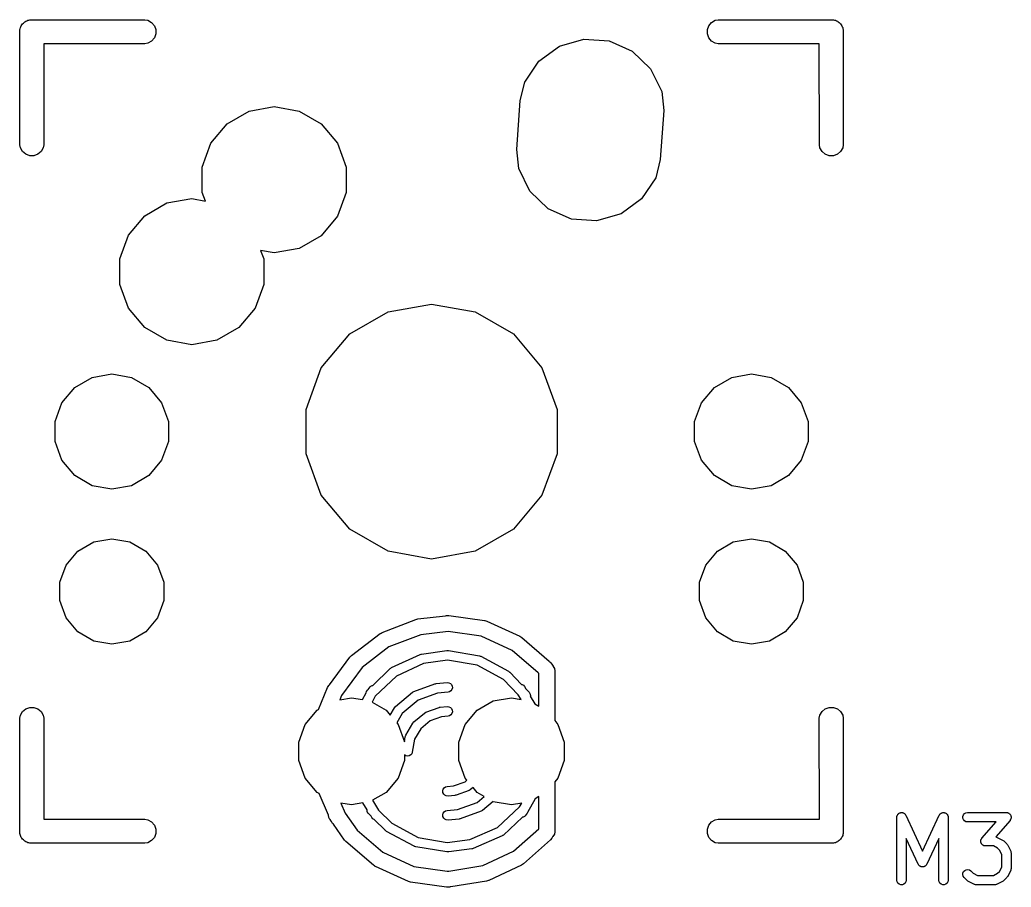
# Model space of a CAD drawing. Extents: x 242.4 to 312.6, y -174.9 to -102.
# Drawn here: x 242.38 to 258.13, y -117.73 to -103.95 of the extents above; entities that cross this region are included whole.
import ezdxf

# ---------------------------------------------------------------- set-up
doc = ezdxf.new("R2010")
doc.units = 0
doc.header["$MEASUREMENT"] = 0
doc.layers.add('BLACK', color=7, linetype='CONTINUOUS')

msp = doc.modelspace()

# ---------------------------------------------------------------- linework, layer by layer
at = {"layer": 'BLACK', "linetype": 'CONTINUOUS'}
for p, q in [((242.38, -104.106), (242.385, -104.091)), ((242.385, -104.091), (242.388, -104.074)), ((242.388, -104.074), (242.397, -104.059)), ((242.397, -104.059), (242.402, -104.043)), ((242.402, -104.043), (242.413, -104.03)), ((242.413, -104.03), (242.422, -104.016)), ((242.422, -104.016), (242.435, -104.005)), ((242.435, -104.005), (242.446, -103.992)), ((242.446, -103.992), (242.46, -103.983)), ((242.46, -103.983), (242.473, -103.972)), ((242.473, -103.972), (242.489, -103.967)), ((242.489, -103.967), (242.504, -103.958)), ((242.504, -103.958), (242.521, -103.955)), ((242.521, -103.955), (242.536, -103.95)), ((242.536, -103.95), (242.553, -103.95)), ((242.553, -103.95), (242.553, -103.95)), ((242.553, -103.95), (244.365, -103.95)), ((244.365, -103.95), (244.414, -103.958)), ((244.414, -103.958), (244.472, -103.992)), ((244.472, -103.992), (244.516, -104.043)), ((244.516, -104.043), (244.538, -104.106)), ((253.302, -104.106), (253.324, -104.043)), ((253.324, -104.043), (253.368, -103.992)), ((253.368, -103.992), (253.426, -103.958)), ((253.426, -103.958), (253.475, -103.95)), ((253.475, -103.95), (255.287, -103.95)), ((255.287, -103.95), (255.304, -103.95)), ((255.287, -103.95), (255.287, -103.95)), ((255.304, -103.95), (255.319, -103.955)), ((255.319, -103.955), (255.336, -103.958)), ((255.336, -103.958), (255.351, -103.967)), ((255.351, -103.967), (255.367, -103.972)), ((255.367, -103.972), (255.38, -103.983)), ((255.38, -103.983), (255.394, -103.992)), ((255.394, -103.992), (255.405, -104.005)), ((255.405, -104.005), (255.418, -104.016)), ((255.418, -104.016), (255.427, -104.03)), ((255.427, -104.03), (255.438, -104.043)), ((255.438, -104.043), (255.443, -104.059)), ((255.443, -104.059), (255.452, -104.074)), ((255.452, -104.074), (255.455, -104.091)), ((255.455, -104.091), (255.46, -104.106)), ((242.379, -105.935), (242.38, -104.123)), ((242.38, -104.123), (242.38, -104.106)), ((244.516, -104.237), (244.472, -104.288)), ((244.538, -104.174), (244.516, -104.237)), ((244.538, -104.106), (244.538, -104.174)), ((253.302, -104.174), (253.302, -104.106)), ((253.324, -104.237), (253.302, -104.174)), ((253.368, -104.288), (253.324, -104.237)), ((255.46, -104.106), (255.46, -104.123)), ((255.46, -104.123), (255.46, -104.123)), ((255.46, -104.123), (255.46, -105.935)), ((244.365, -104.331), (242.76, -104.331)), ((242.76, -104.331), (242.76, -105.935)), ((244.414, -104.322), (244.365, -104.331)), ((244.472, -104.288), (244.414, -104.322)), ((250.624, -104.605), (250.95, -104.367)), ((250.95, -104.367), (251.338, -104.256)), ((251.338, -104.256), (251.74, -104.284)), ((251.74, -104.284), (252.108, -104.447)), ((253.426, -104.322), (253.368, -104.288)), ((253.475, -104.331), (253.426, -104.322)), ((255.079, -104.331), (253.475, -104.331)), ((255.08, -105.935), (255.079, -104.331)), ((252.108, -104.447), (252.398, -104.727)), ((250.399, -104.939), (250.624, -104.605)), ((252.398, -104.727), (252.575, -105.089)), ((250.327, -105.232), (250.399, -104.939)), ((252.575, -105.089), (252.607, -105.389)), ((246.023, -105.399), (246.42, -105.329)), ((246.42, -105.329), (246.817, -105.399)), ((250.273, -106.011), (250.327, -105.232)), ((245.674, -105.601), (246.023, -105.399)), ((246.817, -105.399), (247.166, -105.601)), ((252.607, -105.389), (252.553, -106.168)), ((245.415, -105.91), (245.674, -105.601)), ((247.166, -105.601), (247.425, -105.91)), ((242.388, -105.984), (242.379, -105.935)), ((242.422, -106.042), (242.388, -105.984)), ((242.752, -105.984), (242.718, -106.042)), ((242.76, -105.935), (242.752, -105.984)), ((245.277, -106.288), (245.415, -105.91)), ((247.425, -105.91), (247.563, -106.288)), ((255.088, -105.984), (255.08, -105.935)), ((255.122, -106.042), (255.088, -105.984)), ((255.452, -105.984), (255.418, -106.042)), ((255.46, -105.935), (255.452, -105.984)), ((242.473, -106.086), (242.422, -106.042)), ((242.536, -106.108), (242.473, -106.086)), ((242.604, -106.108), (242.536, -106.108)), ((242.667, -106.086), (242.604, -106.108)), ((242.718, -106.042), (242.667, -106.086)), ((250.305, -106.311), (250.273, -106.011)), ((255.173, -106.086), (255.122, -106.042)), ((255.236, -106.108), (255.173, -106.086)), ((255.304, -106.108), (255.236, -106.108)), ((255.367, -106.086), (255.304, -106.108)), ((255.418, -106.042), (255.367, -106.086)), ((245.277, -106.692), (245.277, -106.288)), ((247.563, -106.288), (247.563, -106.692)), ((252.553, -106.168), (252.481, -106.461)), ((250.482, -106.673), (250.305, -106.311)), ((252.481, -106.461), (252.256, -106.795)), ((245.326, -106.828), (245.277, -106.692)), ((247.563, -106.692), (247.425, -107.07)), ((250.772, -106.953), (250.482, -106.673)), ((244.364, -107.061), (244.713, -106.859)), ((244.713, -106.859), (245.11, -106.789)), ((245.11, -106.789), (245.326, -106.828)), ((252.256, -106.795), (251.93, -107.033)), ((244.105, -107.37), (244.364, -107.061)), ((247.425, -107.07), (247.166, -107.379)), ((251.14, -107.116), (250.772, -106.953)), ((251.93, -107.033), (251.542, -107.144)), ((251.542, -107.144), (251.14, -107.116)), ((243.967, -107.748), (244.105, -107.37)), ((247.166, -107.379), (246.817, -107.581)), ((246.42, -107.651), (246.203, -107.612)), ((246.203, -107.612), (246.253, -107.748)), ((246.817, -107.581), (246.42, -107.651)), ((243.967, -108.152), (243.967, -107.748)), ((246.253, -107.748), (246.253, -108.152)), ((244.105, -108.53), (243.967, -108.152)), ((246.253, -108.152), (246.115, -108.53)), ((248.228, -108.587), (248.92, -108.465)), ((248.92, -108.465), (249.612, -108.587)), ((244.364, -108.839), (244.105, -108.53)), ((246.115, -108.53), (245.856, -108.839)), ((247.619, -108.939), (248.228, -108.587)), ((249.612, -108.587), (250.221, -108.939)), ((244.713, -109.041), (244.364, -108.839)), ((245.856, -108.839), (245.507, -109.041)), ((247.167, -109.478), (247.619, -108.939)), ((250.221, -108.939), (250.673, -109.478)), ((245.11, -109.111), (244.713, -109.041)), ((245.507, -109.041), (245.11, -109.111)), ((243.527, -109.63), (243.84, -109.575)), ((243.84, -109.575), (244.153, -109.63)), ((246.926, -110.138), (247.167, -109.478)), ((250.673, -109.478), (250.914, -110.138)), ((253.687, -109.63), (254, -109.575)), ((254, -109.575), (254.313, -109.63)), ((243.252, -109.789), (243.527, -109.63)), ((244.153, -109.63), (244.428, -109.789)), ((253.412, -109.789), (253.687, -109.63)), ((254.313, -109.63), (254.588, -109.789)), ((243.048, -110.033), (243.252, -109.789)), ((244.428, -109.789), (244.632, -110.033)), ((253.208, -110.033), (253.412, -109.789)), ((254.588, -109.789), (254.792, -110.033)), ((242.939, -110.331), (243.048, -110.033)), ((244.632, -110.033), (244.741, -110.331)), ((253.099, -110.331), (253.208, -110.033)), ((254.792, -110.033), (254.901, -110.331)), ((246.926, -110.842), (246.926, -110.138)), ((250.914, -110.138), (250.914, -110.842)), ((242.939, -110.649), (242.939, -110.331)), ((244.741, -110.331), (244.741, -110.649)), ((253.099, -110.649), (253.099, -110.331)), ((254.901, -110.331), (254.901, -110.649)), ((243.048, -110.947), (242.939, -110.649)), ((244.741, -110.649), (244.632, -110.947)), ((253.208, -110.947), (253.099, -110.649)), ((254.901, -110.649), (254.792, -110.947)), ((247.167, -111.502), (246.926, -110.842)), ((250.914, -110.842), (250.673, -111.502)), ((243.252, -111.191), (243.048, -110.947)), ((244.632, -110.947), (244.428, -111.191)), ((253.412, -111.191), (253.208, -110.947)), ((254.792, -110.947), (254.588, -111.191)), ((243.527, -111.35), (243.252, -111.191)), ((244.428, -111.191), (244.153, -111.35)), ((253.687, -111.35), (253.412, -111.191)), ((254.588, -111.191), (254.313, -111.35)), ((243.84, -111.405), (243.527, -111.35)), ((244.153, -111.35), (243.84, -111.405)), ((254, -111.405), (253.687, -111.35)), ((254.313, -111.35), (254, -111.405)), ((247.619, -112.041), (247.167, -111.502)), ((250.673, -111.502), (250.221, -112.041)), ((248.228, -112.393), (247.619, -112.041)), ((250.221, -112.041), (249.612, -112.393)), ((243.301, -112.388), (243.553, -112.242)), ((243.553, -112.242), (243.84, -112.192)), ((243.84, -112.192), (244.127, -112.242)), ((244.127, -112.242), (244.379, -112.388)), ((253.461, -112.388), (253.713, -112.242)), ((253.713, -112.242), (254, -112.192)), ((254, -112.192), (254.287, -112.242)), ((254.287, -112.242), (254.539, -112.388)), ((243.114, -112.611), (243.301, -112.388)), ((244.379, -112.388), (244.566, -112.611)), ((248.92, -112.515), (248.228, -112.393)), ((249.612, -112.393), (248.92, -112.515)), ((253.274, -112.611), (253.461, -112.388)), ((254.539, -112.388), (254.726, -112.611)), ((243.014, -112.884), (243.114, -112.611)), ((244.566, -112.611), (244.665, -112.884)), ((253.174, -112.884), (253.274, -112.611)), ((254.726, -112.611), (254.825, -112.884)), ((243.014, -113.176), (243.014, -112.884)), ((244.665, -112.884), (244.665, -113.176)), ((253.174, -113.176), (253.174, -112.884)), ((254.825, -112.884), (254.825, -113.176)), ((243.114, -113.449), (243.014, -113.176)), ((244.665, -113.176), (244.566, -113.449)), ((253.274, -113.449), (253.174, -113.176)), ((254.825, -113.176), (254.726, -113.449)), ((243.301, -113.672), (243.114, -113.449)), ((244.566, -113.449), (244.379, -113.672)), ((248.134, -113.682), (248.671, -113.474)), ((248.671, -113.474), (248.672, -113.474)), ((248.672, -113.474), (248.687, -113.471)), ((248.687, -113.471), (248.702, -113.467)), ((248.702, -113.467), (249.143, -113.416)), ((249.143, -113.416), (249.156, -113.412)), ((249.156, -113.412), (249.192, -113.412)), ((249.192, -113.412), (249.762, -113.494)), ((249.762, -113.494), (249.764, -113.494)), ((249.764, -113.494), (249.78, -113.499)), ((249.78, -113.499), (249.797, -113.504)), ((249.797, -113.504), (250.321, -113.743)), ((253.461, -113.672), (253.274, -113.449)), ((254.726, -113.449), (254.539, -113.672)), ((243.553, -113.818), (243.301, -113.672)), ((244.379, -113.672), (244.127, -113.818)), ((247.646, -114.05), (248.103, -113.7)), ((248.103, -113.7), (248.104, -113.699)), ((248.104, -113.699), (248.119, -113.691)), ((248.119, -113.691), (248.134, -113.682)), ((249.182, -113.667), (248.747, -113.717)), ((249.708, -113.743), (249.182, -113.667)), ((253.713, -113.818), (253.461, -113.672)), ((254.539, -113.672), (254.287, -113.818)), ((243.84, -113.868), (243.553, -113.818)), ((244.127, -113.818), (243.84, -113.868)), ((248.747, -113.717), (248.243, -113.912)), ((250.2, -113.966), (249.708, -113.743)), ((250.321, -113.743), (250.323, -113.743)), ((250.323, -113.743), (250.337, -113.753)), ((250.337, -113.753), (250.352, -113.762)), ((250.352, -113.762), (250.788, -114.138)), ((254, -113.868), (253.713, -113.818)), ((254.287, -113.818), (254, -113.868)), ((248.243, -113.912), (247.815, -114.24)), ((248.761, -114.025), (249.163, -113.97)), ((249.163, -113.97), (249.176, -113.97)), ((249.176, -113.97), (249.181, -113.971)), ((249.181, -113.971), (249.187, -113.971)), ((249.187, -113.971), (249.68, -114.053)), ((250.615, -114.324), (250.2, -113.966)), ((247.3, -114.514), (247.621, -114.076)), ((247.621, -114.076), (247.622, -114.074)), ((247.622, -114.074), (247.634, -114.062)), ((247.634, -114.062), (247.646, -114.05)), ((248.285, -114.241), (248.739, -114.031)), ((248.739, -114.031), (248.752, -114.027)), ((248.752, -114.027), (248.756, -114.026)), ((248.756, -114.026), (248.761, -114.025)), ((249.172, -114.123), (248.793, -114.174)), ((249.643, -114.201), (249.172, -114.123)), ((249.68, -114.053), (249.693, -114.056)), ((249.693, -114.056), (249.698, -114.059)), ((249.698, -114.059), (249.704, -114.061)), ((249.704, -114.061), (250.144, -114.299)), ((250.788, -114.138), (250.789, -114.139)), ((250.789, -114.139), (250.795, -114.146)), ((250.795, -114.146), (250.802, -114.152)), ((250.802, -114.152), (250.829, -114.184)), ((247.815, -114.24), (247.491, -114.683)), ((247.985, -114.522), (248.264, -114.255)), ((248.264, -114.255), (248.274, -114.247)), ((248.264, -114.255), (248.264, -114.255)), ((248.264, -114.255), (248.264, -114.255)), ((248.274, -114.247), (248.28, -114.244)), ((248.28, -114.244), (248.285, -114.241)), ((248.793, -114.174), (248.36, -114.374)), ((250.061, -114.427), (249.643, -114.201)), ((250.144, -114.299), (250.155, -114.306)), ((250.155, -114.306), (250.159, -114.31)), ((250.159, -114.31), (250.163, -114.313)), ((250.163, -114.313), (250.349, -114.507)), ((250.622, -114.332), (250.615, -114.324)), ((250.829, -114.184), (250.83, -114.185)), ((250.83, -114.185), (250.849, -114.216)), ((250.849, -114.216), (250.852, -114.224)), ((250.852, -114.224), (250.87, -114.256)), ((250.87, -114.256), (250.876, -114.289)), ((250.876, -114.289), (250.876, -115.083)), ((248.36, -114.374), (248.025, -114.694)), ((248.991, -114.494), (249.167, -114.478)), ((249.167, -114.478), (249.194, -114.48)), ((249.194, -114.48), (249.218, -114.492)), ((250.296, -114.671), (250.061, -114.427)), ((250.622, -114.851), (250.622, -114.332)), ((247.125, -114.905), (247.267, -114.558)), ((247.267, -114.558), (247.268, -114.557)), ((247.268, -114.557), (247.287, -114.526)), ((247.287, -114.526), (247.3, -114.514)), ((247.822, -114.749), (247.881, -114.641)), ((247.881, -114.641), (247.887, -114.621)), ((247.887, -114.621), (247.902, -114.6)), ((247.902, -114.6), (247.903, -114.6)), ((247.903, -114.6), (247.91, -114.589)), ((247.903, -114.6), (247.903, -114.6)), ((247.91, -114.588), (247.944, -114.547)), ((247.91, -114.589), (247.91, -114.588)), ((247.91, -114.589), (247.91, -114.589)), ((247.944, -114.547), (247.953, -114.537)), ((247.953, -114.537), (247.974, -114.524)), ((247.974, -114.524), (247.985, -114.522)), ((248.347, -114.859), (248.617, -114.632)), ((248.617, -114.632), (248.64, -114.619)), ((248.617, -114.632), (248.617, -114.632)), ((248.64, -114.619), (248.972, -114.498)), ((249.014, -114.644), (248.705, -114.757)), ((248.972, -114.498), (248.981, -114.496)), ((248.981, -114.496), (248.991, -114.494)), ((249.181, -114.63), (249.014, -114.644)), ((249.206, -114.623), (249.181, -114.63)), ((249.228, -114.608), (249.206, -114.623)), ((249.218, -114.492), (249.236, -114.51)), ((249.243, -114.586), (249.228, -114.608)), ((249.236, -114.51), (249.248, -114.534)), ((249.25, -114.561), (249.243, -114.586)), ((249.248, -114.534), (249.25, -114.561)), ((250.349, -114.507), (250.357, -114.508)), ((250.357, -114.508), (250.379, -114.521)), ((250.379, -114.521), (250.395, -114.54)), ((250.395, -114.54), (250.418, -114.578)), ((250.418, -114.578), (250.468, -114.63)), ((250.468, -114.63), (250.476, -114.64)), ((250.476, -114.64), (250.487, -114.663)), ((247.491, -114.683), (247.463, -114.752)), ((247.463, -114.752), (247.65, -114.719)), ((247.65, -114.719), (247.822, -114.749)), ((248.025, -114.694), (247.974, -114.789)), ((247.974, -114.789), (248.197, -114.918)), ((248.705, -114.757), (248.455, -114.967)), ((249.643, -114.918), (249.899, -114.77)), ((249.899, -114.77), (250.19, -114.719)), ((250.19, -114.719), (250.341, -114.746)), ((250.341, -114.746), (250.296, -114.671)), ((250.487, -114.663), (250.489, -114.688)), ((250.489, -114.688), (250.488, -114.694)), ((250.488, -114.694), (250.562, -114.817)), ((242.388, -114.996), (242.422, -114.938)), ((242.422, -114.938), (242.473, -114.894)), ((242.473, -114.894), (242.536, -114.872)), ((242.536, -114.872), (242.604, -114.872)), ((242.604, -114.872), (242.667, -114.894)), ((242.667, -114.894), (242.718, -114.938)), ((242.718, -114.938), (242.752, -114.996)), ((246.913, -115.144), (247.103, -114.918)), ((247.103, -114.918), (247.125, -114.905)), ((248.197, -114.918), (248.262, -114.996)), ((248.262, -114.996), (248.33, -114.879)), ((248.33, -114.879), (248.347, -114.859)), ((248.33, -114.879), (248.33, -114.879)), ((248.808, -114.962), (248.83, -114.948)), ((248.83, -114.948), (249.038, -114.873)), ((249.038, -114.873), (249.047, -114.871)), ((249.047, -114.871), (249.057, -114.869)), ((249.057, -114.869), (249.167, -114.859)), ((249.167, -114.859), (249.194, -114.861)), ((249.194, -114.861), (249.218, -114.873)), ((249.218, -114.873), (249.236, -114.891)), ((249.236, -114.891), (249.248, -114.915)), ((249.25, -114.942), (249.243, -114.967)), ((249.248, -114.915), (249.25, -114.942)), ((249.453, -115.144), (249.643, -114.918)), ((250.562, -114.817), (250.622, -114.851)), ((255.088, -114.996), (255.122, -114.938)), ((255.122, -114.938), (255.173, -114.894)), ((255.173, -114.894), (255.236, -114.872)), ((255.236, -114.872), (255.304, -114.872)), ((255.304, -114.872), (255.367, -114.894)), ((255.367, -114.894), (255.418, -114.938)), ((255.418, -114.938), (255.452, -114.996)), ((242.379, -116.857), (242.38, -115.045)), ((242.38, -115.045), (242.388, -114.996)), ((242.752, -114.996), (242.76, -115.045)), ((242.76, -115.045), (242.76, -116.649)), ((248.455, -114.967), (248.367, -115.12)), ((248.622, -115.124), (248.639, -115.103)), ((248.639, -115.103), (248.808, -114.962)), ((248.639, -115.103), (248.639, -115.103)), ((248.895, -115.087), (248.747, -115.212)), ((248.808, -114.962), (248.808, -114.962)), ((249.08, -115.02), (248.895, -115.087)), ((249.181, -115.011), (249.08, -115.02)), ((249.206, -115.004), (249.181, -115.011)), ((249.228, -114.989), (249.206, -115.004)), ((249.243, -114.967), (249.228, -114.989)), ((250.876, -115.083), (250.927, -115.144)), ((255.079, -115.045), (255.088, -114.996)), ((255.08, -116.649), (255.079, -115.045)), ((255.452, -114.996), (255.46, -115.045)), ((255.46, -115.045), (255.46, -116.857)), ((246.812, -115.422), (246.913, -115.144)), ((248.367, -115.12), (248.387, -115.144)), ((248.387, -115.144), (248.488, -115.421)), ((248.511, -115.315), (248.622, -115.124)), ((248.747, -115.212), (248.65, -115.379)), ((249.352, -115.422), (249.453, -115.144)), ((250.927, -115.144), (251.028, -115.422)), ((246.812, -115.718), (246.812, -115.422)), ((248.488, -115.421), (248.502, -115.34)), ((248.502, -115.34), (248.507, -115.327)), ((248.502, -115.34), (248.502, -115.34)), ((248.507, -115.327), (248.511, -115.315)), ((248.511, -115.315), (248.511, -115.315)), ((248.65, -115.379), (248.614, -115.583)), ((249.352, -115.718), (249.352, -115.422)), ((251.028, -115.422), (251.028, -115.718)), ((248.614, -115.583), (248.605, -115.608)), ((246.913, -115.996), (246.812, -115.718)), ((248.488, -115.718), (248.387, -115.996)), ((248.49, -115.628), (248.488, -115.626)), ((248.488, -115.626), (248.488, -115.718)), ((248.513, -115.642), (248.49, -115.628)), ((248.539, -115.646), (248.513, -115.642)), ((248.565, -115.642), (248.539, -115.646)), ((248.588, -115.628), (248.565, -115.642)), ((248.605, -115.608), (248.588, -115.628)), ((249.453, -115.996), (249.352, -115.718)), ((251.028, -115.718), (250.927, -115.996)), ((247.103, -116.222), (246.913, -115.996)), ((248.387, -115.996), (248.197, -116.222)), ((249.268, -116.12), (249.453, -116.053)), ((249.481, -116.029), (249.453, -115.996)), ((249.453, -116.053), (249.481, -116.029)), ((250.927, -115.996), (250.876, -116.057)), ((250.876, -116.057), (250.876, -116.851)), ((249.098, -116.198), (249.105, -116.173)), ((249.1, -116.225), (249.098, -116.198)), ((249.105, -116.173), (249.12, -116.151)), ((249.12, -116.151), (249.142, -116.136)), ((249.142, -116.136), (249.167, -116.129)), ((249.167, -116.129), (249.268, -116.12)), ((249.518, -116.192), (249.31, -116.267)), ((249.534, -116.182), (249.518, -116.192)), ((249.518, -116.192), (249.518, -116.192)), ((249.54, -116.178), (249.534, -116.182)), ((249.579, -116.146), (249.54, -116.178)), ((249.54, -116.178), (249.54, -116.178)), ((249.643, -116.222), (249.579, -116.146)), ((247.135, -116.241), (247.103, -116.222)), ((247.284, -116.584), (247.135, -116.241)), ((248.197, -116.222), (247.979, -116.348)), ((247.979, -116.348), (248.079, -116.506)), ((249.112, -116.249), (249.1, -116.225)), ((249.13, -116.267), (249.112, -116.249)), ((249.154, -116.279), (249.13, -116.267)), ((249.181, -116.281), (249.154, -116.279)), ((249.291, -116.271), (249.181, -116.281)), ((249.301, -116.269), (249.291, -116.271)), ((249.31, -116.267), (249.301, -116.269)), ((249.757, -116.288), (249.643, -116.222)), ((249.643, -116.383), (249.757, -116.288)), ((249.897, -116.369), (249.731, -116.508)), ((249.899, -116.37), (249.897, -116.369)), ((250.19, -116.421), (249.899, -116.37)), ((250.563, -116.323), (250.445, -116.54)), ((250.622, -116.289), (250.563, -116.323)), ((250.622, -116.801), (250.622, -116.289)), ((247.65, -116.421), (247.477, -116.391)), ((247.477, -116.391), (247.547, -116.553)), ((247.826, -116.39), (247.65, -116.421)), ((247.896, -116.501), (247.826, -116.39)), ((247.895, -116.503), (247.896, -116.501)), ((247.898, -116.527), (247.895, -116.503)), ((247.909, -116.55), (247.898, -116.527)), ((248.079, -116.506), (248.286, -116.712)), ((249.105, -116.554), (249.12, -116.532)), ((249.12, -116.532), (249.142, -116.517)), ((249.142, -116.517), (249.167, -116.51)), ((249.167, -116.51), (249.334, -116.496)), ((249.334, -116.496), (249.643, -116.383)), ((249.708, -116.521), (249.376, -116.642)), ((249.729, -116.509), (249.708, -116.521)), ((249.708, -116.521), (249.708, -116.521)), ((249.731, -116.508), (249.729, -116.509)), ((249.731, -116.508), (249.731, -116.508)), ((249.966, -116.779), (250.319, -116.453)), ((250.352, -116.393), (250.19, -116.421)), ((250.319, -116.453), (250.352, -116.393)), ((242.76, -116.649), (244.365, -116.649)), ((244.365, -116.649), (244.414, -116.658)), ((244.414, -116.658), (244.472, -116.692)), ((244.472, -116.692), (244.516, -116.743)), ((247.284, -116.585), (247.284, -116.584)), ((247.29, -116.62), (247.284, -116.585)), ((247.306, -116.652), (247.29, -116.62)), ((247.307, -116.654), (247.306, -116.652)), ((247.325, -116.678), (247.307, -116.654)), ((247.328, -116.685), (247.325, -116.678)), ((247.347, -116.715), (247.328, -116.685)), ((247.547, -116.553), (247.737, -116.82)), ((247.918, -116.56), (247.909, -116.55)), ((247.959, -116.601), (247.918, -116.56)), ((247.972, -116.621), (247.959, -116.601)), ((247.988, -116.64), (247.972, -116.621)), ((248.01, -116.653), (247.988, -116.64)), ((248.186, -116.828), (248.01, -116.653)), ((248.01, -116.653), (248.01, -116.653)), ((249.098, -116.579), (249.105, -116.554)), ((249.1, -116.606), (249.098, -116.579)), ((249.112, -116.63), (249.1, -116.606)), ((249.13, -116.648), (249.112, -116.63)), ((249.154, -116.66), (249.13, -116.648)), ((249.181, -116.662), (249.154, -116.66)), ((249.357, -116.646), (249.181, -116.662)), ((249.367, -116.644), (249.357, -116.646)), ((249.376, -116.642), (249.367, -116.644)), ((250.365, -116.618), (250.06, -116.9)), ((250.374, -116.616), (250.365, -116.618)), ((250.395, -116.603), (250.374, -116.616)), ((250.404, -116.593), (250.395, -116.603)), ((250.438, -116.552), (250.404, -116.593)), ((250.445, -116.54), (250.438, -116.551)), ((250.438, -116.551), (250.438, -116.551)), ((250.438, -116.551), (250.438, -116.552)), ((253.324, -116.743), (253.368, -116.692)), ((253.368, -116.692), (253.426, -116.658)), ((253.426, -116.658), (253.475, -116.649)), ((253.475, -116.649), (255.08, -116.649)), ((256.31, -116.617), (256.312, -116.608)), ((256.31, -117.617), (256.31, -116.617)), ((256.312, -116.608), (256.313, -116.598)), ((256.313, -116.598), (256.314, -116.595)), ((256.314, -116.595), (256.315, -116.592)), ((256.315, -116.592), (256.32, -116.583)), ((256.32, -116.583), (256.324, -116.574)), ((256.324, -116.574), (256.326, -116.572)), ((256.326, -116.572), (256.328, -116.569)), ((256.328, -116.569), (256.336, -116.563)), ((256.336, -116.563), (256.342, -116.556)), ((256.342, -116.556), (256.345, -116.555)), ((256.345, -116.555), (256.348, -116.552)), ((256.348, -116.552), (256.357, -116.549)), ((256.357, -116.549), (256.366, -116.545)), ((256.366, -116.545), (256.369, -116.545)), ((256.369, -116.545), (256.372, -116.544)), ((256.372, -116.544), (256.382, -116.544)), ((256.382, -116.544), (256.392, -116.543)), ((256.392, -116.543), (256.395, -116.544)), ((256.395, -116.544), (256.399, -116.544)), ((256.399, -116.544), (256.408, -116.547)), ((256.408, -116.547), (256.417, -116.549)), ((256.417, -116.549), (256.42, -116.551)), ((256.42, -116.551), (256.423, -116.552)), ((256.423, -116.552), (256.43, -116.559)), ((256.43, -116.559), (256.438, -116.564)), ((256.438, -116.564), (256.44, -116.567)), ((256.44, -116.567), (256.443, -116.569)), ((256.443, -116.569), (256.448, -116.578)), ((256.448, -116.578), (256.453, -116.586)), ((256.453, -116.586), (256.719, -117.154)), ((256.719, -117.154), (256.984, -116.586)), ((256.984, -116.586), (256.99, -116.578)), ((256.99, -116.578), (256.995, -116.569)), ((256.995, -116.569), (256.997, -116.567)), ((256.997, -116.567), (256.999, -116.564)), ((256.999, -116.564), (257.007, -116.559)), ((257.007, -116.559), (257.015, -116.552)), ((257.015, -116.552), (257.018, -116.551)), ((257.018, -116.551), (257.02, -116.549)), ((257.02, -116.549), (257.03, -116.547)), ((257.03, -116.547), (257.039, -116.544)), ((257.039, -116.544), (257.042, -116.544)), ((257.042, -116.544), (257.046, -116.543)), ((257.046, -116.543), (257.055, -116.544)), ((257.055, -116.544), (257.065, -116.544)), ((257.065, -116.544), (257.068, -116.545)), ((257.068, -116.545), (257.072, -116.545)), ((257.072, -116.545), (257.08, -116.549)), ((257.08, -116.549), (257.09, -116.552)), ((257.09, -116.552), (257.092, -116.555)), ((257.092, -116.555), (257.095, -116.556)), ((257.095, -116.556), (257.102, -116.563)), ((257.102, -116.563), (257.11, -116.569)), ((257.11, -116.569), (257.111, -116.572)), ((257.111, -116.572), (257.114, -116.574)), ((257.114, -116.574), (257.118, -116.583)), ((257.118, -116.583), (257.123, -116.592)), ((257.123, -116.592), (257.123, -116.595)), ((257.123, -116.595), (257.125, -116.598)), ((257.125, -116.598), (257.125, -116.608)), ((257.125, -116.608), (257.127, -116.617)), ((257.127, -116.617), (257.127, -117.617)), ((257.359, -116.604), (257.368, -116.58)), ((257.359, -116.63), (257.359, -116.604)), ((257.368, -116.655), (257.359, -116.63)), ((257.368, -116.58), (257.385, -116.56)), ((257.385, -116.675), (257.368, -116.655)), ((257.385, -116.56), (257.407, -116.547)), ((257.407, -116.688), (257.385, -116.675)), ((257.407, -116.547), (257.433, -116.542)), ((257.433, -116.692), (257.407, -116.688)), ((257.433, -116.542), (258.052, -116.542)), ((257.887, -116.692), (257.433, -116.692)), ((257.662, -116.949), (257.887, -116.692)), ((258.109, -116.667), (257.881, -116.927)), ((258.052, -116.542), (258.059, -116.544)), ((258.059, -116.544), (258.067, -116.544)), ((258.067, -116.544), (258.072, -116.546)), ((258.072, -116.546), (258.078, -116.547)), ((258.078, -116.547), (258.084, -116.551)), ((258.084, -116.551), (258.091, -116.553)), ((258.091, -116.553), (258.095, -116.557)), ((258.095, -116.557), (258.1, -116.56)), ((258.1, -116.56), (258.105, -116.566)), ((258.105, -116.566), (258.111, -116.57)), ((258.112, -116.66), (258.109, -116.667)), ((258.111, -116.57), (258.113, -116.575)), ((258.117, -116.655), (258.112, -116.66)), ((258.113, -116.575), (258.117, -116.58)), ((258.117, -116.58), (258.12, -116.587)), ((258.119, -116.649), (258.117, -116.655)), ((258.122, -116.644), (258.119, -116.649)), ((258.12, -116.587), (258.123, -116.593)), ((258.123, -116.637), (258.122, -116.644)), ((258.123, -116.593), (258.124, -116.599)), ((258.126, -116.63), (258.123, -116.637)), ((258.124, -116.599), (258.126, -116.604)), ((258.126, -116.604), (258.126, -116.612)), ((258.126, -116.612), (258.127, -116.619)), ((258.127, -116.619), (258.126, -116.625)), ((258.126, -116.625), (258.126, -116.63)), ((244.516, -116.743), (244.538, -116.806)), ((244.538, -116.806), (244.538, -116.874)), ((247.36, -116.727), (247.347, -116.715)), ((247.539, -116.979), (247.36, -116.727)), ((247.737, -116.82), (248.148, -117.174)), ((248.19, -116.831), (248.186, -116.828)), ((248.193, -116.834), (248.19, -116.831)), ((248.204, -116.841), (248.193, -116.834)), ((248.644, -117.079), (248.204, -116.841)), ((248.286, -116.712), (248.705, -116.939)), ((249.53, -116.971), (249.966, -116.779)), ((250.223, -117.156), (250.622, -116.801)), ((253.302, -116.806), (253.324, -116.743)), ((253.302, -116.874), (253.302, -116.806)), ((242.38, -116.857), (242.379, -116.857)), ((242.38, -116.874), (242.38, -116.857)), ((242.385, -116.889), (242.38, -116.874)), ((242.388, -116.906), (242.385, -116.889)), ((242.397, -116.921), (242.388, -116.906)), ((242.402, -116.937), (242.397, -116.921)), ((242.413, -116.95), (242.402, -116.937)), ((242.422, -116.964), (242.413, -116.95)), ((242.435, -116.975), (242.422, -116.964)), ((242.446, -116.988), (242.435, -116.975)), ((242.46, -116.997), (242.446, -116.988)), ((242.473, -117.008), (242.46, -116.997)), ((244.472, -116.988), (244.414, -117.022)), ((244.516, -116.937), (244.472, -116.988)), ((244.538, -116.874), (244.516, -116.937)), ((247.549, -116.99), (247.539, -116.979)), ((247.559, -117.001), (247.549, -116.99)), ((247.56, -117.002), (247.559, -117.001)), ((247.996, -117.378), (247.56, -117.002)), ((248.705, -116.939), (249.17, -117.016)), ((249.17, -117.016), (249.53, -116.971)), ((250.039, -116.913), (249.581, -117.115)), ((250.044, -116.91), (250.039, -116.913)), ((250.049, -116.908), (250.044, -116.91)), ((250.06, -116.9), (250.049, -116.908)), ((250.06, -116.9), (250.06, -116.9)), ((250.06, -116.9), (250.06, -116.9)), ((250.808, -116.976), (250.378, -117.358)), ((250.831, -116.948), (250.808, -116.976)), ((250.839, -116.93), (250.831, -116.948)), ((250.848, -116.923), (250.839, -116.93)), ((250.87, -116.884), (250.848, -116.923)), ((250.876, -116.851), (250.87, -116.884)), ((253.324, -116.937), (253.302, -116.874)), ((253.368, -116.988), (253.324, -116.937)), ((253.426, -117.022), (253.368, -116.988)), ((255.38, -116.997), (255.367, -117.008)), ((255.394, -116.988), (255.38, -116.997)), ((255.405, -116.975), (255.394, -116.988)), ((255.418, -116.964), (255.405, -116.975)), ((255.427, -116.95), (255.418, -116.964)), ((255.438, -116.937), (255.427, -116.95)), ((255.443, -116.921), (255.438, -116.937)), ((255.452, -116.906), (255.443, -116.921)), ((255.455, -116.889), (255.452, -116.906)), ((255.46, -116.874), (255.455, -116.889)), ((255.46, -116.857), (255.46, -116.857)), ((255.46, -116.857), (255.46, -116.874)), ((256.651, -117.363), (256.46, -116.955)), ((256.46, -116.955), (256.46, -117.617)), ((256.977, -116.955), (256.787, -117.363)), ((256.977, -117.617), (256.977, -116.955)), ((257.644, -116.997), (257.645, -116.991)), ((257.645, -117.004), (257.644, -116.997)), ((257.645, -116.985), (257.647, -116.978)), ((257.645, -116.991), (257.645, -116.985)), ((257.645, -117.011), (257.645, -117.004)), ((257.647, -116.978), (257.649, -116.971)), ((257.649, -116.971), (257.652, -116.966)), ((257.652, -116.966), (257.654, -116.961)), ((257.654, -116.961), (257.659, -116.955)), ((257.659, -116.955), (257.662, -116.949)), ((257.881, -116.927), (257.887, -116.928)), ((257.887, -116.928), (257.891, -116.93)), ((257.891, -116.93), (257.895, -116.931)), ((257.895, -116.931), (257.99, -116.979)), ((257.99, -116.979), (258, -116.986)), ((258, -116.986), (258.01, -116.993)), ((258.01, -116.993), (258.058, -117.041)), ((242.489, -117.013), (242.473, -117.008)), ((242.504, -117.022), (242.489, -117.013)), ((242.521, -117.025), (242.504, -117.022)), ((242.536, -117.03), (242.521, -117.025)), ((242.553, -117.03), (242.536, -117.03)), ((244.365, -117.03), (242.553, -117.03)), ((242.553, -117.03), (242.553, -117.03)), ((244.414, -117.022), (244.365, -117.03)), ((248.65, -117.081), (248.644, -117.079)), ((248.655, -117.084), (248.65, -117.081)), ((248.668, -117.087), (248.655, -117.084)), ((249.161, -117.169), (248.668, -117.087)), ((249.56, -117.121), (249.194, -117.167)), ((249.564, -117.119), (249.56, -117.121)), ((249.569, -117.119), (249.564, -117.119)), ((249.581, -117.115), (249.569, -117.119)), ((249.735, -117.386), (250.223, -117.156)), ((253.475, -117.03), (253.426, -117.022)), ((255.287, -117.03), (253.475, -117.03)), ((255.304, -117.03), (255.287, -117.03)), ((255.287, -117.03), (255.287, -117.03)), ((255.319, -117.025), (255.304, -117.03)), ((255.336, -117.022), (255.319, -117.025)), ((255.351, -117.013), (255.336, -117.022)), ((255.367, -117.008), (255.351, -117.013)), ((257.647, -117.017), (257.645, -117.011)), ((257.648, -117.023), (257.647, -117.017)), ((257.651, -117.029), (257.648, -117.023)), ((257.654, -117.036), (257.651, -117.029)), ((257.658, -117.04), (257.654, -117.036)), ((257.66, -117.045), (257.658, -117.04)), ((257.666, -117.05), (257.66, -117.045)), ((257.671, -117.056), (257.666, -117.05)), ((257.676, -117.059), (257.671, -117.056)), ((257.68, -117.062), (257.676, -117.059)), ((257.687, -117.065), (257.68, -117.062)), ((257.693, -117.069), (257.687, -117.065)), ((257.699, -117.07), (257.693, -117.069)), ((257.704, -117.072), (257.699, -117.07)), ((257.712, -117.072), (257.704, -117.072)), ((257.719, -117.073), (257.712, -117.072)), ((257.844, -117.073), (257.719, -117.073)), ((257.912, -117.108), (257.844, -117.073)), ((257.943, -117.138), (257.912, -117.108)), ((257.977, -117.207), (257.943, -117.138)), ((258.058, -117.041), (258.064, -117.05)), ((258.064, -117.05), (258.072, -117.06)), ((258.072, -117.06), (258.119, -117.155)), ((258.119, -117.155), (258.12, -117.159)), ((258.12, -117.159), (258.123, -117.163)), ((258.123, -117.163), (258.124, -117.172)), ((248.148, -117.174), (248.64, -117.397)), ((249.187, -117.169), (249.161, -117.169)), ((249.194, -117.167), (249.187, -117.169)), ((257.977, -117.409), (257.977, -117.207)), ((258.124, -117.172), (258.127, -117.18)), ((258.127, -117.18), (258.126, -117.185)), ((258.126, -117.185), (258.127, -117.189)), ((258.127, -117.189), (258.127, -117.427)), ((248.011, -117.387), (247.996, -117.378)), ((248.025, -117.397), (248.011, -117.387)), ((248.027, -117.397), (248.025, -117.397)), ((248.551, -117.636), (248.027, -117.397)), ((248.64, -117.397), (249.17, -117.473)), ((249.17, -117.473), (249.176, -117.472)), ((249.176, -117.472), (249.194, -117.472)), ((249.194, -117.472), (249.735, -117.386)), ((250.348, -117.378), (249.827, -117.624)), ((250.362, -117.368), (250.348, -117.378)), ((250.376, -117.359), (250.362, -117.368)), ((250.378, -117.358), (250.376, -117.359)), ((256.655, -117.369), (256.651, -117.363)), ((256.657, -117.375), (256.655, -117.369)), ((256.662, -117.379), (256.657, -117.375)), ((256.666, -117.385), (256.662, -117.379)), ((256.671, -117.388), (256.666, -117.385)), ((256.676, -117.393), (256.671, -117.388)), ((256.682, -117.396), (256.676, -117.393)), ((256.687, -117.4), (256.682, -117.396)), ((256.693, -117.401), (256.687, -117.4)), ((256.699, -117.404), (256.693, -117.401)), ((256.706, -117.405), (256.699, -117.404)), ((256.712, -117.406), (256.706, -117.405)), ((256.719, -117.406), (256.712, -117.406)), ((256.725, -117.406), (256.719, -117.406)), ((256.732, -117.405), (256.725, -117.406)), ((256.738, -117.404), (256.732, -117.405)), ((256.744, -117.401), (256.738, -117.404)), ((256.75, -117.4), (256.744, -117.401)), ((256.756, -117.396), (256.75, -117.4)), ((256.762, -117.393), (256.756, -117.396)), ((256.766, -117.388), (256.762, -117.393)), ((256.772, -117.385), (256.766, -117.388)), ((256.776, -117.379), (256.772, -117.385)), ((256.78, -117.375), (256.776, -117.379)), ((256.783, -117.369), (256.78, -117.375)), ((256.787, -117.363), (256.783, -117.369)), ((257.361, -117.503), (257.372, -117.479)), ((257.372, -117.479), (257.39, -117.461)), ((257.39, -117.461), (257.414, -117.45)), ((257.414, -117.45), (257.44, -117.447)), ((257.44, -117.447), (257.465, -117.454)), ((257.465, -117.454), (257.486, -117.469)), ((257.486, -117.469), (257.525, -117.508)), ((257.912, -117.508), (257.943, -117.478)), ((257.943, -117.478), (257.977, -117.409)), ((258.119, -117.46), (258.072, -117.556)), ((258.12, -117.456), (258.119, -117.46)), ((258.123, -117.453), (258.12, -117.456)), ((258.124, -117.444), (258.123, -117.453)), ((258.127, -117.435), (258.124, -117.444)), ((258.127, -117.427), (258.126, -117.431)), ((258.126, -117.431), (258.127, -117.435)), ((248.568, -117.641), (248.551, -117.636)), ((249.793, -117.634), (249.225, -117.725)), ((249.81, -117.629), (249.793, -117.634)), ((249.826, -117.624), (249.81, -117.629)), ((249.827, -117.624), (249.826, -117.624)), ((256.315, -117.643), (256.31, -117.617)), ((256.46, -117.617), (256.456, -117.643)), ((256.982, -117.643), (256.977, -117.617)), ((257.127, -117.617), (257.123, -117.643)), ((257.358, -117.529), (257.361, -117.503)), ((257.365, -117.554), (257.358, -117.529)), ((257.38, -117.575), (257.365, -117.554)), ((257.428, -117.623), (257.38, -117.575)), ((257.438, -117.63), (257.428, -117.623)), ((257.447, -117.637), (257.438, -117.63)), ((257.542, -117.684), (257.447, -117.637)), ((257.525, -117.508), (257.594, -117.542)), ((257.594, -117.542), (257.844, -117.542)), ((257.844, -117.542), (257.912, -117.508)), ((257.99, -117.637), (257.895, -117.684)), ((258, -117.63), (257.99, -117.637)), ((258.01, -117.623), (258, -117.63)), ((258.058, -117.575), (258.01, -117.623)), ((258.064, -117.565), (258.058, -117.575)), ((258.072, -117.556), (258.064, -117.565)), ((248.584, -117.646), (248.568, -117.641)), ((248.586, -117.646), (248.584, -117.646)), ((249.156, -117.728), (248.586, -117.646)), ((249.192, -117.728), (249.156, -117.728)), ((249.197, -117.726), (249.192, -117.728)), ((249.206, -117.726), (249.197, -117.726)), ((249.215, -117.725), (249.206, -117.726)), ((249.223, -117.725), (249.215, -117.725)), ((249.225, -117.725), (249.223, -117.725)), ((256.328, -117.666), (256.315, -117.643)), ((256.348, -117.682), (256.328, -117.666)), ((256.372, -117.691), (256.348, -117.682)), ((256.399, -117.691), (256.372, -117.691)), ((256.423, -117.682), (256.399, -117.691)), ((256.443, -117.666), (256.423, -117.682)), ((256.456, -117.643), (256.443, -117.666)), ((256.995, -117.666), (256.982, -117.643)), ((257.015, -117.682), (256.995, -117.666)), ((257.039, -117.691), (257.015, -117.682)), ((257.065, -117.691), (257.039, -117.691)), ((257.09, -117.682), (257.065, -117.691)), ((257.11, -117.666), (257.09, -117.682)), ((257.123, -117.643), (257.11, -117.666)), ((257.547, -117.686), (257.542, -117.684)), ((257.55, -117.688), (257.547, -117.686)), ((257.559, -117.689), (257.55, -117.688)), ((257.567, -117.692), (257.559, -117.689)), ((257.572, -117.692), (257.567, -117.692)), ((257.576, -117.692), (257.572, -117.692)), ((257.862, -117.692), (257.576, -117.692)), ((257.866, -117.692), (257.862, -117.692)), ((257.87, -117.692), (257.866, -117.692)), ((257.879, -117.689), (257.87, -117.692)), ((257.887, -117.688), (257.879, -117.689)), ((257.891, -117.686), (257.887, -117.688)), ((257.895, -117.684), (257.891, -117.686))]:
    msp.add_line(p, q, dxfattribs=at)

doc.saveas('drawing.dxf')
